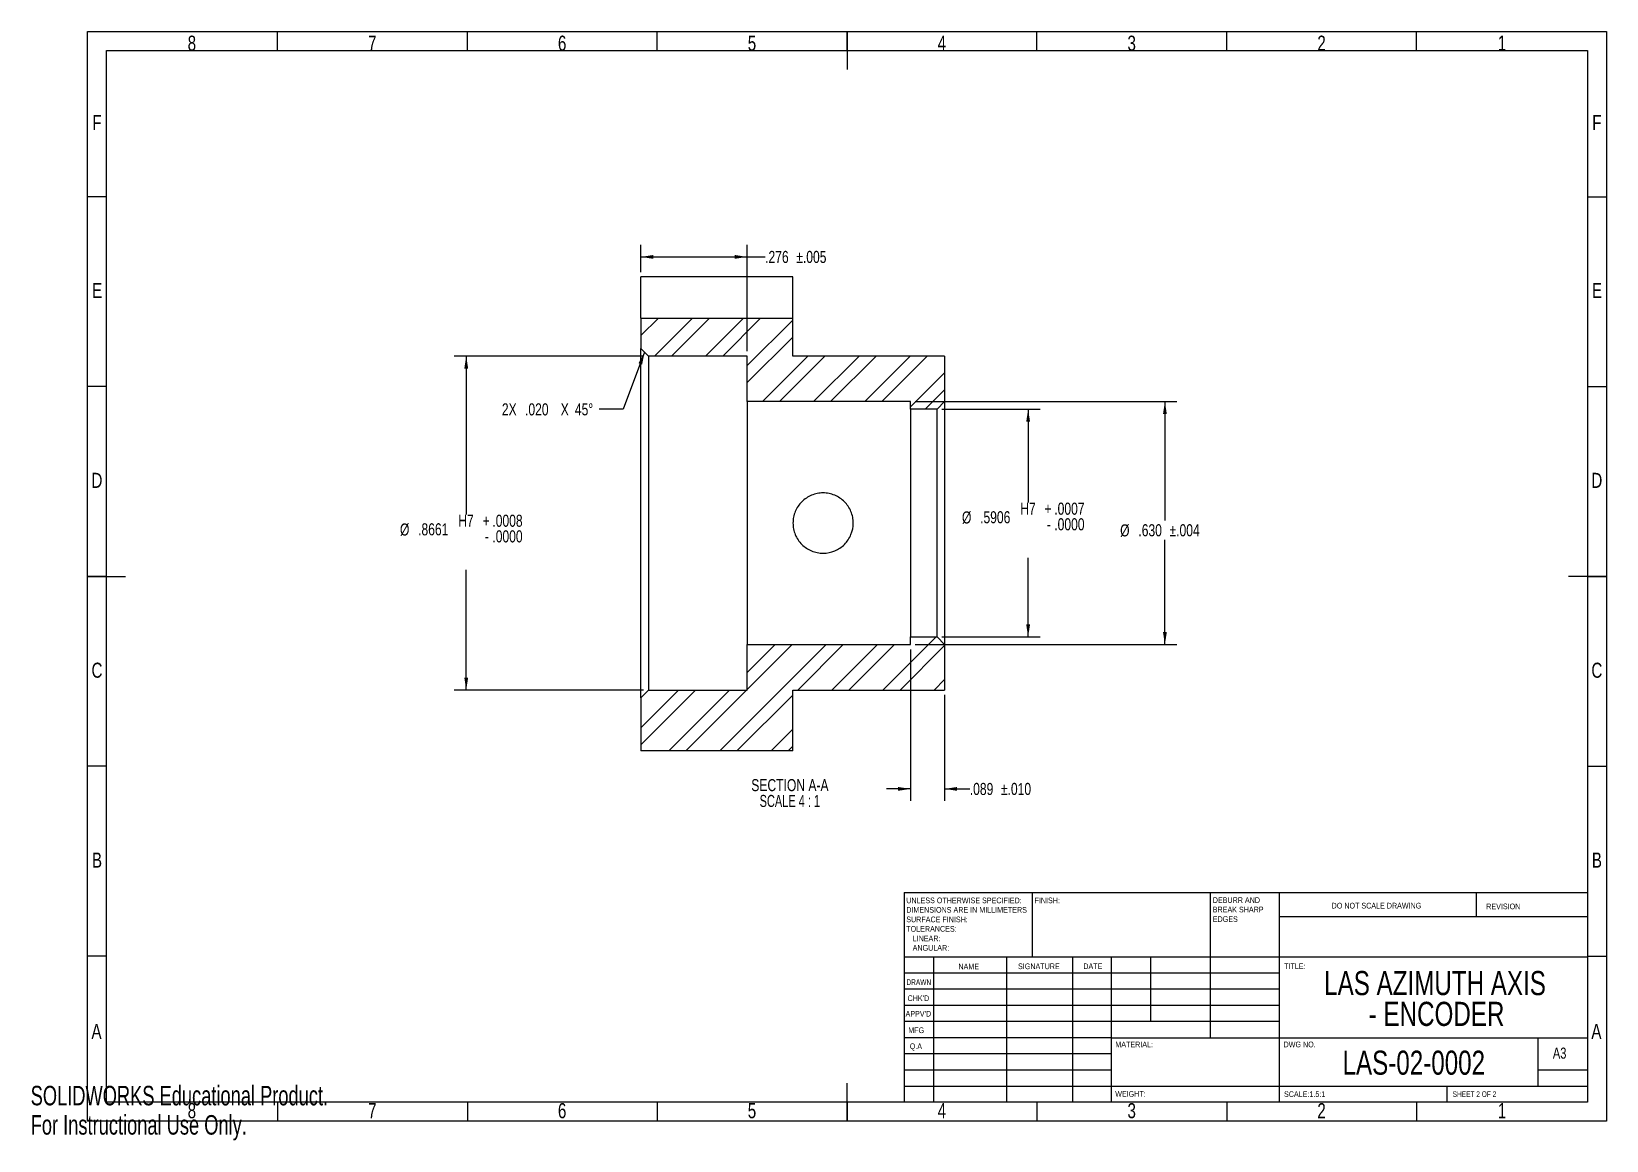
# Model space of a CAD drawing. Extents: x 0 to 16.3, y 0 to 11.5.
import ezdxf

# ---------------------------------------------------------------- set-up
doc = ezdxf.new("R2010")
doc.units = 0
doc.linetypes.add('SLD-SOLID', pattern=[0])
doc.layers.get('0').update_dxf_attribs({"linetype": 'CONTINUOUS'})
doc.styles.add('SLDTEXTSTYLE0', font='TXT', dxfattribs={"width": 0.75})
doc.styles.add('SLDTEXTSTYLE1', font='TXT', dxfattribs={"width": 0.686449})
doc.styles.add('SLDTEXTSTYLE2', font='TXT', dxfattribs={"width": 0.6875})
doc.styles.add('SLDTEXTSTYLE3', font='TXT', dxfattribs={"width": 0.681818})
doc.styles.add('SLDTEXTSTYLE5', font='TXT', dxfattribs={"width": 0.7})
doc.dimstyles.new('SLDDIMSTYLE0', dxfattribs={"dimtxt": 0.125, "dimasz": 0.13, "dimexe": 0, "dimexo": 0.0625, "dimgap": 0.03125, "dimtad": 0, "dimtih": 1, "dimtoh": 1, "dimdec": 4, "dimlfac": 0.25, "dimrnd": 1e-09, "dimzin": 12, "dimtxsty": 'SLDTEXTSTYLE0', "dimsah": 1, "dimcen": 0.09, "dimazin": 3, "dimtol": 1, "dimtp": 0.0007, "dimtfac": 1, "dimtdec": 4, "dimtofl": 0, "dimtmove": 0, "dimatfit": 3, "dimtolj": 1, "dimtzin": 4})
doc.dimstyles.new('SLDDIMSTYLE1', dxfattribs={"dimtxt": 0.125, "dimasz": 0.13, "dimexe": 0, "dimexo": 0.0625, "dimgap": 0.03125, "dimtad": 0, "dimtih": 1, "dimtoh": 1, "dimdec": 3, "dimlfac": 0.25, "dimrnd": 1e-09, "dimzin": 4, "dimtxsty": 'SLDTEXTSTYLE0', "dimsah": 1, "dimcen": 0.09, "dimazin": 3, "dimtol": 1, "dimtp": 0.003937, "dimtm": 0.003937, "dimtfac": 1, "dimtdec": 3, "dimtofl": 0, "dimtmove": 0, "dimatfit": 3, "dimtolj": 1})
doc.dimstyles.new('SLDDIMSTYLE2', dxfattribs={"dimtxt": 0.125, "dimasz": 0.13, "dimexe": 0, "dimexo": 0.0625, "dimgap": 0.03125, "dimtad": 0, "dimtih": 1, "dimtoh": 1, "dimdec": 4, "dimlfac": 0.25, "dimrnd": 1e-09, "dimzin": 12, "dimtxsty": 'SLDTEXTSTYLE0', "dimsah": 1, "dimcen": 0.09, "dimazin": 3, "dimtol": 1, "dimtp": 0.0008, "dimtfac": 1, "dimtdec": 4, "dimtofl": 0, "dimtmove": 0, "dimatfit": 3, "dimtolj": 1, "dimtzin": 4})
doc.dimstyles.new('SLDDIMSTYLE3', dxfattribs={"dimtxt": 0.125, "dimasz": 0.13, "dimexe": 0, "dimexo": 0.0625, "dimgap": 0.03125, "dimtad": 0, "dimtih": 1, "dimtoh": 1, "dimdec": 3, "dimlfac": 0.25, "dimrnd": 1e-09, "dimzin": 12, "dimtxsty": 'SLDTEXTSTYLE0', "dimsah": 1, "dimcen": 0.09, "dimazin": 3, "dimtol": 1, "dimtp": 0.005118, "dimtm": 0.005118, "dimtfac": 1, "dimtdec": 3, "dimtofl": 0, "dimtmove": 0, "dimatfit": 3, "dimtolj": 1})
doc.dimstyles.new('SLDDIMSTYLE4', dxfattribs={"dimtxt": 0.125, "dimasz": 0.13, "dimexe": 0, "dimexo": 0.0625, "dimgap": 0.03125, "dimtad": 0, "dimtih": 1, "dimtoh": 1, "dimdec": 3, "dimlfac": 0.25, "dimrnd": 1e-09, "dimzin": 12, "dimtxsty": 'SLDTEXTSTYLE0', "dimsah": 1, "dimcen": 0.09, "dimazin": 3, "dimtol": 1, "dimtp": 0.009843, "dimtm": 0.009843, "dimtfac": 1, "dimtdec": 3, "dimtofl": 0, "dimtmove": 0, "dimatfit": 3, "dimtolj": 1, "dimtzin": 0})

# ---------------------------------------------------------------- blocks, each defined once
blk = doc.blocks.new('SW_NOTE_0')
at = {"color": 0, "linetype": 'CONTINUOUS', "attachment_point": 1, "style": 'SLDTEXTSTYLE0'}
for s, insert, char_height in [('UNLESS OTHERWISE SPECIFIED:', (0, 0.076), 0.05906), ('SURFACE FINISH:', (0, -0.121), 0.05906), ('DIMENSIONS ARE IN MILLIMETERS', (0, -0.022), 0.05906), ('TOLERANCES:', (0, -0.219), 0.05906), ('LINEAR:', (0.066, -0.318), 0.0591), ('ANGULAR:', (0.066, -0.416), 0.0591)]:
    blk.add_mtext(s, dxfattribs=dict(at, insert=insert, char_height=char_height))
blk = doc.blocks.new('SW_NOTE_0_1')
at = {"color": 0, "linetype": 'CONTINUOUS', "attachment_point": 1, "style": 'SLDTEXTSTYLE0'}
for s, insert, char_height in [('DEBURR AND', (0, 0.076), 0.0591), ('BREAK SHARP', (0, -0.022), 0.05906), ('EDGES', (0, -0.121), 0.0591)]:
    blk.add_mtext(s, dxfattribs=dict(at, insert=insert, char_height=char_height))
blk = doc.blocks.new('SW_NOTE_0_2')
at = {"color": 0, "linetype": 'CONTINUOUS', "char_height": 0.25, "attachment_point": 2, "style": 'SLDTEXTSTYLE0'}
for s, insert in [('LAS AZIMUTH AXIS', (1.375, 0.322)), ('- ENCODER', (1.391, 0.003))]:
    blk.add_mtext(s, dxfattribs=dict(at, insert=insert))
blk = doc.blocks.new('_D')
at = {"color": 7, "linetype": 'SLD-SOLID'}
for p, q in [((9.447, 7.58), (10.467, 7.58)), ((10.342, 7.58), (10.342, 6.612)), ((10.342, 5.218), (10.342, 6.038)), ((9.447, 5.218), (10.467, 5.218))]:
    blk.add_line(p, q, dxfattribs=at)
for points in [[(10.342, 7.58), (10.322, 7.45), (10.362, 7.45)], [(10.342, 5.218), (10.362, 5.348), (10.322, 5.348)]]:
    blk.add_solid(points, dxfattribs=at)
at = {"color": 7, "linetype": 'SLD-SOLID', "char_height": 0.125, "attachment_point": 1, "style": 'SLDTEXTSTYLE0'}
for s, insert in [('H7', (10.26, 6.611)), ('+', (10.512, 6.611)), ('.0007', (10.613, 6.611)), ('%%c', (9.656, 6.52)), ('.5906', (9.844, 6.522)), ('-', (10.535, 6.449)), ('.0000', (10.613, 6.449))]:
    blk.add_mtext(s, dxfattribs=dict(at, insert=insert))
blk = doc.blocks.new('_D_1')
at = {"color": 7, "linetype": 'SLD-SOLID'}
for p, q in [((9.172, 7.659), (11.885, 7.659)), ((11.76, 7.659), (11.76, 6.425)), ((11.76, 5.139), (11.76, 6.224)), ((9.172, 5.139), (11.885, 5.139))]:
    blk.add_line(p, q, dxfattribs=at)
for points in [[(11.76, 7.659), (11.74, 7.529), (11.78, 7.529)], [(11.76, 5.139), (11.78, 5.269), (11.74, 5.269)]]:
    blk.add_solid(points, dxfattribs=at)
at = {"color": 7, "linetype": 'SLD-SOLID', "char_height": 0.125, "attachment_point": 1, "style": 'SLDTEXTSTYLE0'}
for s, insert in [('%%c', (11.296, 6.386)), ('.630', (11.485, 6.387)), ('±.004', (11.808, 6.387))]:
    blk.add_mtext(s, dxfattribs=dict(at, insert=insert))
blk = doc.blocks.new('_D_2')
at = {"color": 7, "linetype": 'SLD-SOLID'}
for p, q in [((6.355, 8.131), (4.391, 8.131)), ((4.516, 8.131), (4.516, 6.487)), ((4.516, 4.667), (4.516, 5.913)), ((6.355, 4.667), (4.391, 4.667))]:
    blk.add_line(p, q, dxfattribs=at)
for points in [[(4.516, 8.131), (4.496, 8.001), (4.536, 8.001)], [(4.516, 4.667), (4.536, 4.797), (4.496, 4.797)]]:
    blk.add_solid(points, dxfattribs=at)
at = {"color": 7, "linetype": 'SLD-SOLID', "char_height": 0.125, "attachment_point": 1, "style": 'SLDTEXTSTYLE0'}
for s, insert in [('%%c', (3.829, 6.395)), ('.8661', (4.017, 6.397)), ('H7', (4.433, 6.486)), ('+', (4.686, 6.486)), ('.0008', (4.787, 6.486)), ('-', (4.708, 6.324)), ('.0000', (4.787, 6.324))]:
    blk.add_mtext(s, dxfattribs=dict(at, insert=insert))
blk = doc.blocks.new('_D_3')
at = {"color": 7, "linetype": 'SLD-SOLID'}
for p, q in [((6.327, 9.002), (6.327, 9.284)), ((6.327, 9.159), (7.429, 9.159)), ((7.429, 8.181), (7.429, 9.284)), ((7.429, 9.159), (7.615, 9.159))]:
    blk.add_line(p, q, dxfattribs=at)
for points in [[(6.327, 9.159), (6.457, 9.139), (6.457, 9.179)], [(7.429, 9.159), (7.299, 9.179), (7.299, 9.139)]]:
    blk.add_solid(points, dxfattribs=at)
at = {"color": 7, "linetype": 'SLD-SOLID', "char_height": 0.125, "attachment_point": 1, "style": 'SLDTEXTSTYLE0'}
for s, insert in [('.276', (7.615, 9.221)), ('±.005', (7.938, 9.221))]:
    blk.add_mtext(s, dxfattribs=dict(at, insert=insert))
blk = doc.blocks.new('_D_4')
at = {"color": 7, "linetype": 'SLD-SOLID'}
for p, q in [((9.122, 5.089), (9.122, 3.518)), ((9.476, 4.617), (9.476, 3.518)), ((9.122, 3.643), (8.872, 3.643)), ((9.476, 3.643), (9.737, 3.643))]:
    blk.add_line(p, q, dxfattribs=at)
for points in [[(9.122, 3.643), (8.992, 3.663), (8.992, 3.623)], [(9.476, 3.643), (9.606, 3.623), (9.606, 3.663)]]:
    blk.add_solid(points, dxfattribs=at)
at = {"color": 7, "linetype": 'SLD-SOLID', "char_height": 0.125, "attachment_point": 1, "style": 'SLDTEXTSTYLE0'}
for s, insert in [('.089', (9.737, 3.705)), ('±.010', (10.06, 3.705))]:
    blk.add_mtext(s, dxfattribs=dict(at, insert=insert))
blk = doc.blocks.new('SW_CHAMFER_DIMENSION_0')
at = {"color": 0, "linetype": 'SLD-SOLID'}
for p, q in [((1.48, 0.691), (1.259, 0.099)), ((1.259, 0.099), (1.009, 0.099))]:
    blk.add_line(p, q, dxfattribs=at)
blk.add_solid([(1.48, 0.691), (1.416, 0.576), (1.454, 0.562)], dxfattribs=at)
at = {"color": 0, "linetype": 'SLD-SOLID', "char_height": 0.125, "attachment_point": 1, "style": 'SLDTEXTSTYLE0'}
for s, insert in [('2X', (0, 0.161)), ('.020', (0.24, 0.161)), ('X', (0.61, 0.161)), ('45°', (0.757, 0.161))]:
    blk.add_mtext(s, dxfattribs=dict(at, insert=insert))
blk = doc.blocks.new('SW_NOTE_0_3')
at = {"color": 0, "linetype": 'CONTINUOUS', "char_height": 0.125, "attachment_point": 2}
for s, insert, style in [('SECTION A-A', (0.506, 0.161), 'SLDTEXTSTYLE0'), ('SCALE 4 : 1', (0.505, -0.003), 'SLDTEXTSTYLE3')]:
    blk.add_mtext(s, dxfattribs=dict(at, insert=insert, style=style))

msp = doc.modelspace()

# ---------------------------------------------------------------- linework, layer by layer
at = {"color": 7, "linetype": 'SLD-SOLID'}
for p, q in [((0.59055, 0.19685), (0.59055, 11.49606)), ((0.59055, 11.49606), (16.33858, 11.49606)), ((2.55906, 11.29921), (2.55906, 11.49606)), ((4.52756, 11.29921), (4.52756, 11.49606)), ((6.49606, 11.29921), (6.49606, 11.49606)), ((8.46457, 11.49606), (8.46457, 11.10236)), ((8.46457, 11.29921), (8.46457, 11.49606)), ((10.43307, 11.29921), (10.43307, 11.49606)), ((12.40157, 11.29921), (12.40157, 11.49606)), ((14.37008, 11.29921), (14.37008, 11.49606)), ((16.33858, 11.49606), (16.33858, 0.19685)), ((0.7874, 0.3937), (0.7874, 11.29921)), ((0.7874, 11.29921), (16.14173, 11.29921)), ((16.14173, 11.29921), (16.14173, 0.3937)), ((0.7874, 9.78346), (0.59055, 9.78346)), ((16.14173, 9.78346), (16.33858, 9.78346)), ((7.9014, 8.95161), (6.3266, 8.95161)), ((6.3266, 8.5252), (6.3266, 8.95161)), ((7.9014, 8.5252), (7.9014, 8.95161)), ((6.3266, 8.52053), (6.33126, 8.5252)), ((6.3266, 8.34376), (6.50804, 8.5252)), ((6.3266, 8.5252), (6.3266, 8.21024)), ((6.3266, 8.5252), (7.9014, 8.5252)), ((6.46789, 8.1315), (6.86159, 8.5252)), ((6.64467, 8.1315), (7.03837, 8.5252)), ((6.99822, 8.1315), (7.39192, 8.5252)), ((7.175, 8.1315), (7.5687, 8.5252)), ((7.42896, 8.0319), (7.9014, 8.50434)), ((7.9014, 8.1315), (7.9014, 8.5252)), ((6.3266, 8.21024), (6.40534, 8.1315)), ((6.3266, 4.58819), (6.3266, 8.21024)), ((7.42896, 7.85513), (7.9014, 8.32757)), ((7.42896, 8.1315), (6.40534, 8.1315)), ((6.40534, 8.1315), (6.40534, 4.66693)), ((7.42896, 7.65905), (7.42896, 8.1315)), ((7.58644, 7.65905), (8.05888, 8.1315)), ((7.76322, 7.65905), (8.23566, 8.1315)), ((9.4762, 8.1315), (7.9014, 8.1315)), ((8.11677, 7.65905), (8.58921, 8.1315)), ((8.29355, 7.65905), (8.76599, 8.1315)), ((8.6471, 7.65905), (9.11954, 8.1315)), ((8.82388, 7.65905), (9.29632, 8.1315)), ((9.4762, 8.1315), (9.4762, 7.65905)), ((9.12187, 7.6035), (9.4762, 7.95783)), ((0.7874, 7.81496), (0.59055, 7.81496)), ((9.27547, 7.58031), (9.4762, 7.78105)), ((16.14173, 7.81496), (16.33858, 7.81496)), ((9.12187, 7.65905), (7.42896, 7.65905)), ((7.42896, 7.65905), (7.42896, 5.13937)), ((9.12187, 7.58031), (9.12187, 7.65905)), ((9.39746, 7.58031), (9.12187, 7.58031)), ((9.12187, 7.58031), (9.12187, 5.21811)), ((9.39746, 7.58031), (9.4762, 7.65905)), ((9.39746, 5.21811), (9.39746, 7.58031)), ((9.4762, 7.65905), (9.4762, 5.13937)), ((0.59055, 5.84646), (0.98425, 5.84646)), ((0.7874, 5.84646), (0.59055, 5.84646)), ((16.33858, 5.84646), (15.94488, 5.84646)), ((16.14173, 5.84646), (16.33858, 5.84646)), ((7.14637, 4.03701), (8.24874, 5.13937)), ((7.42896, 4.84992), (7.71841, 5.13937)), ((7.42896, 4.67315), (7.89518, 5.13937)), ((7.42896, 4.66693), (7.42896, 5.13937)), ((7.42896, 5.13937), (9.12187, 5.13937)), ((7.95307, 4.66693), (8.42551, 5.13937)), ((8.30663, 4.66693), (8.77907, 5.13937)), ((8.4834, 4.66693), (8.95584, 5.13937)), ((8.83696, 4.66693), (9.38814, 5.21811)), ((9.01373, 4.66693), (9.4762, 5.1294)), ((9.12187, 5.13937), (9.12187, 5.21811)), ((9.12187, 5.21811), (9.39746, 5.21811)), ((9.4762, 5.13937), (9.39746, 5.21811)), ((9.4762, 5.13937), (9.4762, 4.66693)), ((9.36729, 4.66693), (9.4762, 4.77585)), ((6.3266, 4.27789), (6.71563, 4.66693)), ((6.3266, 4.10111), (6.89241, 4.66693)), ((6.40534, 4.66693), (6.3266, 4.58819)), ((6.3266, 4.58819), (6.3266, 4.03701)), ((6.40534, 4.66693), (7.42896, 4.66693)), ((6.61604, 4.03701), (7.24596, 4.66693)), ((6.79282, 4.03701), (7.42274, 4.66693)), ((7.32315, 4.03701), (7.9014, 4.61526)), ((7.9014, 4.66693), (9.4762, 4.66693)), ((7.9014, 4.03701), (7.9014, 4.66693)), ((7.6767, 4.03701), (7.9014, 4.2617)), ((7.85348, 4.03701), (7.9014, 4.08493)), ((7.9014, 4.03701), (6.3266, 4.03701)), ((0.7874, 3.87795), (0.59055, 3.87795)), ((16.14173, 3.87795), (16.33858, 3.87795)), ((9.05512, 2.5689), (16.14173, 2.5689)), ((9.05512, 2.5689), (9.05512, 0.3937)), ((10.38583, 1.89961), (10.38583, 2.5689)), ((12.22835, 2.5689), (12.22835, 1.06299)), ((12.94488, 2.5689), (12.94488, 0.3937)), ((14.99213, 2.31791), (14.99213, 2.5689)), ((16.14173, 2.31791), (12.94488, 2.31791)), ((0.7874, 1.90945), (0.59055, 1.90945)), ((16.14173, 1.89961), (9.05512, 1.89961)), ((9.3622, 1.89961), (9.3622, 0.3937)), ((10.11775, 1.89961), (10.11775, 0.3937)), ((10.80311, 1.89961), (10.80311, 0.3937)), ((11.20472, 0.3937), (11.20472, 1.89961)), ((11.61417, 1.23031), (11.61417, 1.89961)), ((16.14173, 1.90945), (16.33858, 1.90945)), ((12.94488, 1.73228), (9.05512, 1.73228)), ((12.94488, 1.56496), (9.05512, 1.56496)), ((12.94488, 1.39764), (9.05512, 1.39764)), ((12.94488, 1.23031), (9.05512, 1.23031)), ((11.20472, 1.06299), (9.05512, 1.06299)), ((11.20472, 1.06299), (16.14173, 1.06299)), ((15.62992, 0.56102), (15.62992, 1.06299)), ((11.20472, 0.89567), (9.05512, 0.89567)), ((11.20472, 0.72835), (9.05512, 0.72835)), ((16.14173, 0.72835), (15.62992, 0.72835)), ((8.46457, 0.19685), (8.46457, 0.59055)), ((9.05512, 0.56102), (16.14173, 0.56102)), ((14.68504, 0.3937), (14.68504, 0.56102)), ((16.14173, 0.3937), (0.7874, 0.3937)), ((2.55906, 0.3937), (2.55906, 0.19685)), ((4.52756, 0.3937), (4.52756, 0.19685)), ((6.49606, 0.3937), (6.49606, 0.19685)), ((8.46457, 0.3937), (8.46457, 0.19685)), ((10.43307, 0.3937), (10.43307, 0.19685)), ((12.40157, 0.3937), (12.40157, 0.19685)), ((14.37008, 0.3937), (14.37008, 0.19685)), ((16.33858, 0.19685), (0.59055, 0.19685))]:
    msp.add_line(p, q, dxfattribs=at)
msp.add_open_spline([(7.90386, 6.39921), (7.90386, 6.41994), (7.9059, 6.44031), (7.91389, 6.48036), (7.91994, 6.50026), (7.93566, 6.53806), (7.94526, 6.55598), (7.96794, 6.58989), (7.98108, 6.60588), (8.02414, 6.64892), (8.05887, 6.67217), (8.11521, 6.69559), (8.13499, 6.70163), (8.17537, 6.70969), (8.1957, 6.7117), (8.23663, 6.71172), (8.25743, 6.70968), (8.29758, 6.70167), (8.3171, 6.69574), (8.374, 6.67215), (8.40835, 6.64916), (8.45179, 6.60573), (8.46466, 6.59004), (8.48729, 6.55627), (8.49711, 6.53797), (8.51278, 6.50025), (8.51873, 6.48077), (8.5268, 6.44053), (8.52885, 6.41978), (8.52888, 6.35846), (8.52065, 6.31719), (8.49723, 6.26071), (8.48746, 6.24243), (8.46476, 6.2085), (8.45189, 6.19282), (8.4231, 6.16398), (8.40711, 6.15085), (8.37336, 6.12825), (8.35544, 6.11861), (8.29844, 6.09489), (8.25776, 6.08673), (8.19591, 6.0867), (8.17557, 6.08871), (8.13543, 6.09668), (8.11549, 6.10274), (8.05894, 6.12619), (8.02424, 6.14943), (7.96684, 6.20675), (7.94355, 6.24144), (7.92005, 6.29786), (7.91396, 6.31777), (7.9059, 6.35805), (7.90386, 6.37848), (7.90386, 6.39921)], degree=3, knots=[0, 0, 0, 0, 0.03125, 0.03125, 0.0625, 0.0625, 0.09375, 0.09375, 0.125, 0.125, 0.1875, 0.1875, 0.21875, 0.21875, 0.25, 0.25, 0.28125, 0.28125, 0.3125, 0.3125, 0.375, 0.375, 0.40625, 0.40625, 0.4375, 0.4375, 0.46875, 0.46875, 0.5, 0.5, 0.5625, 0.5625, 0.59375, 0.59375, 0.625, 0.625, 0.65625, 0.65625, 0.6875, 0.6875, 0.75, 0.75, 0.78125, 0.78125, 0.8125, 0.8125, 0.875, 0.875, 0.9375, 0.9375, 0.96875, 0.96875, 1, 1, 1, 1], dxfattribs=at)

# ---------------------------------------------------------------- block references
msp.add_blockref('SW_CHAMFER_DIMENSION_0', (4.88558, 7.47969), dxfattribs=at)
at = {"color": 7, "linetype": 'CONTINUOUS'}
for name, p in [('SW_NOTE_0_3', (7.36629, 3.58356)), ('SW_NOTE_0', (9.07849, 2.44045)), ('SW_NOTE_0_1', (12.25627, 2.44368)), ('SW_NOTE_0_2', (13.18574, 1.43252))]:
    msp.add_blockref(name, p, dxfattribs=at)

# ---------------------------------------------------------------- texts
for s, insert, char_height, attachment_point, style in [('8', (1.67165, 11.45317), 0.15625, 2, 'SLDTEXTSTYLE0'), ('7', (3.54173, 11.45317), 0.15625, 2, 'SLDTEXTSTYLE0'), ('6', (5.51024, 11.45317), 0.15625, 2, 'SLDTEXTSTYLE0'), ('5', (7.47874, 11.45317), 0.15625, 2, 'SLDTEXTSTYLE0'), ('4', (9.44725, 11.45317), 0.15625, 2, 'SLDTEXTSTYLE0'), ('3', (11.41575, 11.45317), 0.15625, 2, 'SLDTEXTSTYLE0'), ('2', (13.38425, 11.45317), 0.15625, 2, 'SLDTEXTSTYLE0'), ('1', (15.25433, 11.45317), 0.15625, 2, 'SLDTEXTSTYLE0'), ('F', (0.68731, 10.63081), 0.15625, 2, 'SLDTEXTSTYLE0'), ('F', (16.23849, 10.63081), 0.15625, 2, 'SLDTEXTSTYLE0'), ('E', (0.68928, 8.88868), 0.15625, 2, 'SLDTEXTSTYLE0'), ('E', (16.24046, 8.88868), 0.15625, 2, 'SLDTEXTSTYLE0'), ('D', (0.68711, 6.92018), 0.15625, 2, 'SLDTEXTSTYLE0'), ('D', (16.23829, 6.92018), 0.15625, 2, 'SLDTEXTSTYLE0'), ('C', (0.68735, 4.95168), 0.15625, 2, 'SLDTEXTSTYLE0'), ('C', (16.23853, 4.95168), 0.15625, 2, 'SLDTEXTSTYLE0'), ('B', (0.68782, 2.98317), 0.15625, 2, 'SLDTEXTSTYLE0'), ('B', (16.239, 2.98317), 0.15625, 2, 'SLDTEXTSTYLE0'), ('FINISH:', (10.40832, 2.51651), 0.059055, 1, 'SLDTEXTSTYLE0'), ('DO NOT SCALE DRAWING', (13.48877, 2.46193), 0.0590551, 1, 'SLDTEXTSTYLE0'), ('REVISION', (15.09164, 2.45413), 0.059055, 1, 'SLDTEXTSTYLE0'), ('NAME', (9.61899, 1.83077), 0.059055, 1, 'SLDTEXTSTYLE0'), ('SIGNATURE', (10.23754, 1.83314), 0.059055, 1, 'SLDTEXTSTYLE0'), ('DATE', (10.91396, 1.83371), 0.059055, 1, 'SLDTEXTSTYLE0'), ('TITLE:', (12.99568, 1.83371), 0.059055, 1, 'SLDTEXTSTYLE0'), ('DRAWN', (9.08045, 1.66869), 0.059055, 1, 'SLDTEXTSTYLE1'), ("CHK'D", (9.0921, 1.50244), 0.059055, 1, 'SLDTEXTSTYLE0'), ("APPV'D", (9.07093, 1.34118), 0.059055, 1, 'SLDTEXTSTYLE0'), ('A', (0.68266, 1.20711), 0.15625, 2, 'SLDTEXTSTYLE0'), ('MFG', (9.09937, 1.16991), 0.059055, 1, 'SLDTEXTSTYLE0'), ('A', (16.23385, 1.20711), 0.15625, 2, 'SLDTEXTSTYLE0'), ('Q.A', (9.11453, 1.00412), 0.059055, 1, 'SLDTEXTSTYLE0'), ('MATERIAL:', (11.2459, 1.02307), 0.059055, 1, 'SLDTEXTSTYLE0'), ('DWG NO.', (12.99028, 1.02307), 0.059055, 1, 'SLDTEXTSTYLE0'), ('LAS-02-0002', (14.34069, 0.92941), 0.25, 2, 'SLDTEXTSTYLE0'), ('A3', (15.78233, 0.96088), 0.114583, 1, 'SLDTEXTSTYLE0'), ('SOLIDWORKS Educational Product.', (0, 0.56419), 0.2022874, 1, 'SLDTEXTSTYLE5'), ('WEIGHT:', (11.2448, 0.50982), 0.059, 1, 'SLDTEXTSTYLE0'), ('SCALE:1.5:1', (12.99504, 0.50788), 0.0590551, 1, 'SLDTEXTSTYLE0'), ('SHEET 2 OF 2', (14.74324, 0.50788), 0.0590551, 1, 'SLDTEXTSTYLE2'), ('8', (1.67165, 0.38475), 0.15625, 2, 'SLDTEXTSTYLE0'), ('7', (3.54173, 0.38475), 0.15625, 2, 'SLDTEXTSTYLE0'), ('6', (5.51024, 0.38475), 0.15625, 2, 'SLDTEXTSTYLE0'), ('5', (7.47874, 0.38475), 0.15625, 2, 'SLDTEXTSTYLE0'), ('4', (9.44725, 0.38475), 0.15625, 2, 'SLDTEXTSTYLE0'), ('3', (11.41575, 0.38475), 0.15625, 2, 'SLDTEXTSTYLE0'), ('2', (13.38425, 0.38475), 0.15625, 2, 'SLDTEXTSTYLE0'), ('1', (15.25433, 0.38475), 0.15625, 2, 'SLDTEXTSTYLE0'), ('For Instructional Use Only.', (0, 0.26076), 0.2022874, 1, 'SLDTEXTSTYLE5')]:
    msp.add_mtext(s, dxfattribs=dict(at, insert=insert, char_height=char_height, attachment_point=attachment_point, style=style))

# ---------------------------------------------------------------- dimensions: what is measured, and where the dimension line sits
at = {"color": 7, "linetype": 'SLD-SOLID'}
for base, p1, p2, dimstyle, picture, middle in [((7.42896, 9.15937), (6.3266, 8.95161), (7.42896, 8.1315), 'SLDDIMSTYLE3', '_D_3', (7.98363, 9.15937)), ((9.4762, 3.64331), (9.12187, 5.13937), (9.4762, 4.66693), 'SLDDIMSTYLE4', '_D_4', (10.10613, 3.64331))]:
    dim = msp.add_linear_dim(base=base, p1=p1, p2=p2, dimstyle=dimstyle, dxfattribs=at)
    dim.commit()
    dim.dimension.update_dxf_attribs({"geometry": picture, "text_midpoint": middle, "dimtype": 160})
for base, p1, p2, text, dimstyle, picture, middle in [((4.51557, 4.66693), (6.40534, 8.1315), (6.40534, 4.66693), '%%c<>\\SH7^ ;', 'SLDDIMSTYLE2', '_D_2', (4.51557, 6.32495)), ((11.75967, 5.13937), (9.12187, 7.65905), (9.12187, 5.13937), '%%c<>', 'SLDDIMSTYLE1', '_D_1', (11.75967, 6.32495)), ((10.342346, 5.218109), (9.397464, 7.580314), (9.397464, 5.218109), '%%c<>\\SH7^ ;', 'SLDDIMSTYLE0', '_D', (10.342346, 6.449992))]:
    dim = msp.add_linear_dim(base=base, p1=p1, p2=p2, angle=90, text=text, dimstyle=dimstyle, dxfattribs=at)
    dim.commit()
    dim.dimension.update_dxf_attribs({"geometry": picture, "text_midpoint": middle, "dimtype": 160})

doc.saveas('drawing.dxf')
